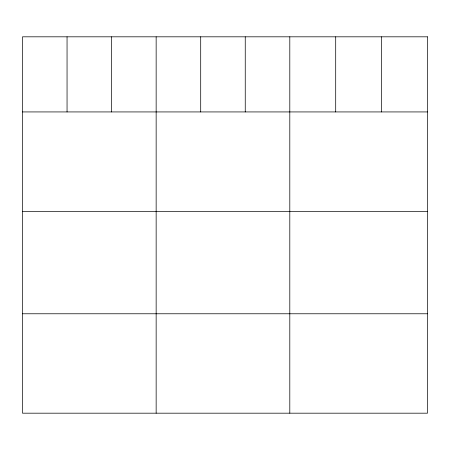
<?xml version="1.0" encoding="UTF-8"?>
<svg xmlns="http://www.w3.org/2000/svg" width="450" height="450" viewBox="0 0 450 450"><rect width="100%" height="100%" fill="white"/><g stroke="black" fill="none" stroke-linecap="round" stroke-linejoin="round"><path stroke-width="0.67" d="M22.5 111.932L427.5 111.932M22.5 211.343L427.5 211.343M22.5 313.774L427.5 313.774M381.6 36.816L381.6 111.932M335.7 36.816L335.7 111.932M289.8 36.816L289.8 413.184M245.25 36.816L245.25 111.932M200.7 36.816L200.7 111.932M156.15 36.816L156.15 413.184M111.6 36.816L111.6 111.932M67.05 36.816L67.05 111.932M427.5 36.816L22.5 36.816L22.5 413.184L427.5 413.184L427.5 36.816"/></g></svg>
